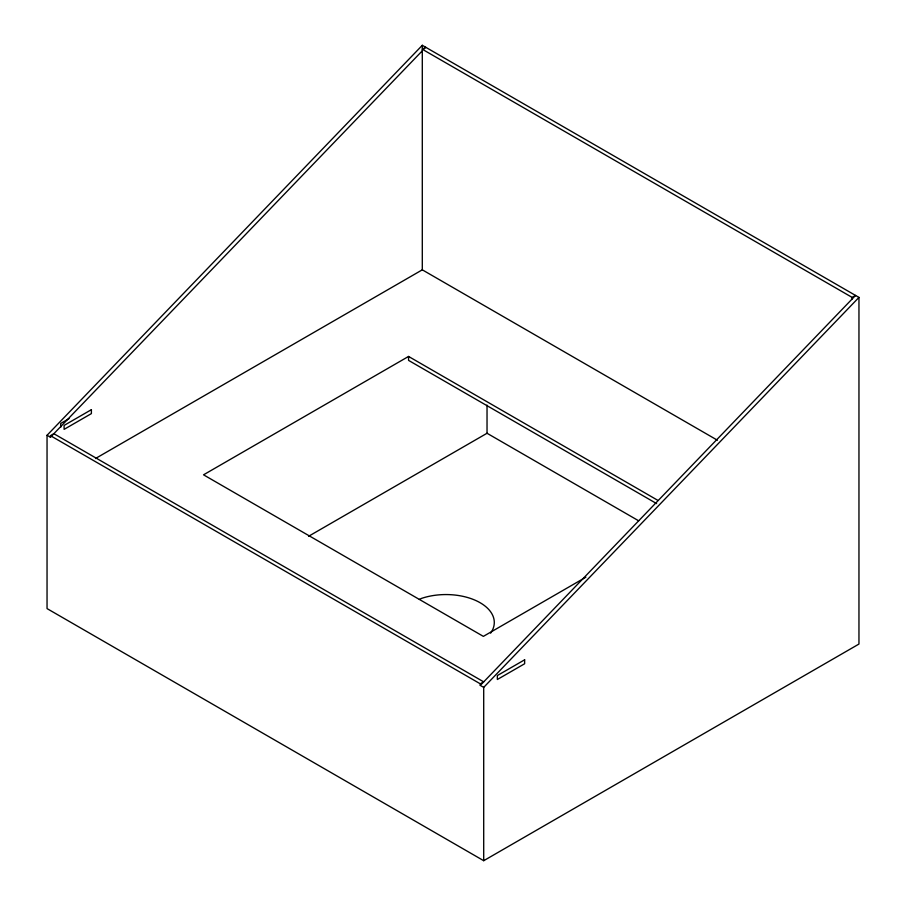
<?xml version="1.0" encoding="UTF-8"?>
<svg xmlns="http://www.w3.org/2000/svg" width="906" height="906" viewBox="0 0 906 906"><rect width="100%" height="100%" fill="white"/><g stroke="black" fill="none" stroke-linecap="round" stroke-linejoin="round"><path stroke-width="1.36" d="M47.044 435.276L422.298 45.3L858.956 297.406L858.956 644.053L483.702 860.7L47.044 608.594L47.044 435.276L50.453 437.247L422.298 50.815M424.008 49.037L425.707 47.271L422.298 49.241L852.138 297.406L855.547 295.435L480.293 685.412L483.702 687.382L483.702 860.7M483.702 687.382L858.956 297.406M68.992 418.663L60.691 423.453L60.691 427.394M50.453 435.673L53.862 433.702L483.702 681.867L480.293 683.826L50.453 435.673L50.453 437.247M95.481 458.515L422.298 269.829L717.427 440.225M657.847 500.361L408.561 356.443L203.533 474.823L483.362 636.374L585.876 577.19M308.618 536.261L487.032 433.261L638.662 520.803M419.342 599.387L421.8 598.3A48.324 27.905 0 0 1 477.824 601.482A48.324 27.905 0 0 1 490.61 633.147M656.624 503.6L408.561 360.384L408.561 356.443M852.138 297.406L852.138 298.98M487.032 405.118L487.032 433.261M480.293 683.826L480.293 685.412M422.298 45.3L422.298 269.829M91.393 409.671L64.1 425.424L64.1 429.365L91.393 413.612L91.393 409.671M524.642 659.806L497.349 675.559L497.349 679.5L524.642 663.747L524.642 659.806"/></g></svg>
